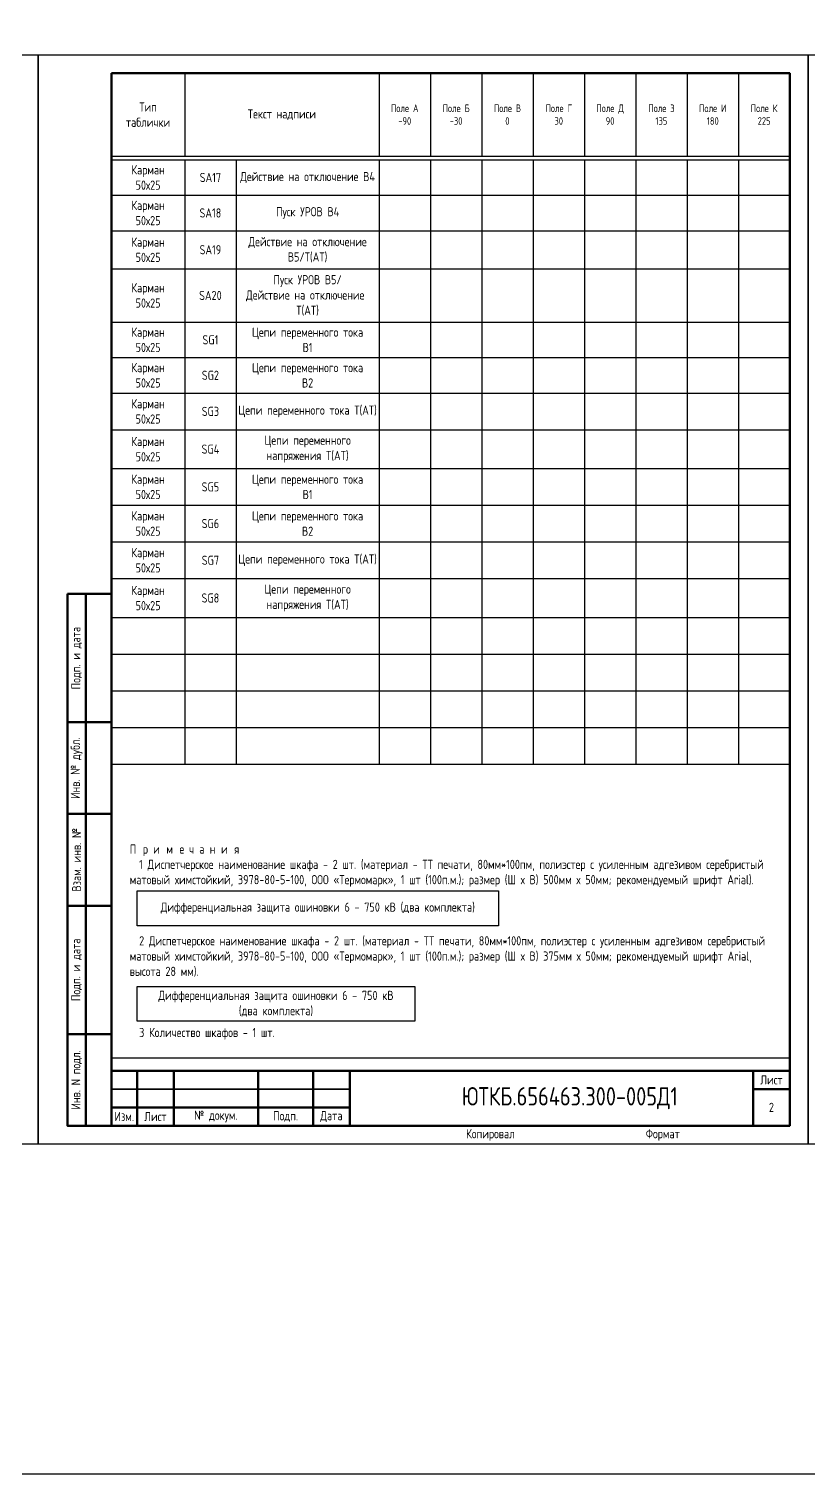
# Model space of a CAD drawing. Header units: millimetres. Extents: x -1102 to 3953, y -90 to 618.
# Drawn here: x -632.5 to -420, y -90 to 304.1 of the extents above; entities that cross this region are included whole.
import ezdxf

# ---------------------------------------------------------------- set-up
doc = ezdxf.new("R2010")
doc.units = ezdxf.units.MM
doc.styles.add('Gost_type_A', font='GOST_0.TTF')

# ---------------------------------------------------------------- blocks, each defined once
blk = doc.blocks.new('Формат_А4')
blk.add_lwpolyline([(0, 297), (0, 0), (-210, 0), (-210, 297)], close=True)
at = {"lineweight": 50}
blk.add_lwpolyline([(-190, 292), (-5, 292), (-5, 5), (-190, 5)], close=True, dxfattribs=at)
blk = doc.blocks.new('Штамп левый нижний')
at = {"lineweight": 50}
for points in [[(-12, 145), (-7, 145), (-7, 110), (-12, 110)], [(-7, 145), (0, 145), (0, 110), (-7, 110)], [(-12, 110), (-7, 110), (-7, 85), (-12, 85)], [(-7, 110), (0, 110), (0, 85), (-7, 85)], [(-12, 85), (-7, 85), (-7, 60), (-12, 60)], [(-7, 85), (0, 85), (0, 60), (-7, 60)], [(-12, 60), (-7, 60), (-7, 25), (-12, 25)], [(-7, 60), (0, 60), (0, 25), (-7, 25)], [(-12, 25), (-7, 25), (-7, 0), (-12, 0)], [(-7, 25), (0, 25), (0, 0), (-7, 0)]]:
    blk.add_lwpolyline(points, close=True, dxfattribs=at)
at = {"char_height": 2.5, "attachment_point": 5, "rotation": 90, "style": 'Gost_type_A'}
for s, insert, width in [('Подп. и дата', (-9.5, 127.5), 35), ('Инв. № дубл.', (-9.5, 97.5), 25), ('Взам. инв. №', (-9.5, 72.5), 25), ('Подп. и дата', (-9.5, 42.5), 35), ('Инв. N подл.', (-9.5, 12.5), 25)]:
    blk.add_mtext(s, dxfattribs=dict(at, insert=insert, width=width))
blk = doc.blocks.new('Штамп малый нижний')
at = {"lineweight": 50}
for points in [[(-185, 15), (-178, 15), (-178, 5), (-185, 5)], [(-178, 15), (-168, 15), (-168, 5), (-178, 5)], [(-168, 15), (-145, 15), (-145, 5), (-168, 5)], [(-145, 15), (-130, 15), (-130, 5), (-145, 5)], [(-130, 15), (-120, 15), (-120, 5), (-130, 5)], [(-120, 15), (-10, 15), (-10, 0), (-120, 0)], [(-10, 15), (0, 15), (0, 10), (-10, 10)], [(-10, 10), (0, 10), (0, 0), (-10, 0)], [(-185, 5), (-178, 5), (-178, 0), (-185, 0)], [(-178, 5), (-168, 5), (-168, 0), (-178, 0)], [(-168, 5), (-145, 5), (-145, 0), (-168, 0)], [(-145, 5), (-130, 5), (-130, 0), (-145, 0)], [(-130, 5), (-120, 5), (-120, 0), (-130, 0)]]:
    blk.add_lwpolyline(points, close=True, dxfattribs=at)
for points in [[(-185, 15), (-178, 15), (-178, 10), (-185, 10)], [(-178, 15), (-168, 15), (-168, 10), (-178, 10)], [(-168, 15), (-145, 15), (-145, 10), (-168, 10)], [(-145, 15), (-130, 15), (-130, 10), (-145, 10)], [(-130, 15), (-120, 15), (-120, 10), (-130, 10)], [(-185, 10), (-178, 10), (-178, 5), (-185, 5)], [(-178, 10), (-168, 10), (-168, 5), (-178, 5)], [(-168, 10), (-145, 10), (-145, 5), (-168, 5)], [(-145, 10), (-130, 10), (-130, 5), (-145, 5)], [(-130, 10), (-120, 10), (-120, 5), (-130, 5)]]:
    blk.add_lwpolyline(points, close=True)
at = {"char_height": 2.5, "style": 'Gost_type_A'}
for s, insert, width, attachment_point in [('Лист', (-5, 12.5), 10, 5), ('№ докум.', (-156.5, 2.5), 23, 5), ('Подп.', (-137.5, 2.5), 15, 5), ('Дата', (-125, 2.5), 10, 5), ('Изм.', (-181.5, 2.5), 7, 5), ('Лист', (-173, 2.5), 10, 5), ('Копировал', (-75, -2.53), 13.1202, 6), ('Формат', (-30, -2.53), 13.1202, 6)]:
    blk.add_mtext(s, dxfattribs=dict(at, insert=insert, width=width, attachment_point=attachment_point))
blk = doc.blocks.new('*T17')
at = {"color": 0, "linetype": 'ByBlock', "lineweight": -2, "transparency": 16777216}
for p, q in [((0, 0), (185, 0)), ((0, 0), (0, -232.61)), ((20, 0), (20, -22.61)), ((73, 0), (73, -22.61)), ((87, 0), (87, -22.61)), ((101, 0), (101, -22.61)), ((115, 0), (115, -22.61)), ((129, 0), (129, -22.61)), ((143, 0), (143, -22.61)), ((157, 0), (157, -22.61)), ((171, 0), (171, -22.61)), ((185, 0), (185, -232.61)), ((210, 0), (395, 0)), ((210, 0), (210, -188.38)), ((230, 0), (230, -22.61)), ((283, 0), (283, -22.61)), ((297, 0), (297, -22.61)), ((311, 0), (311, -22.61)), ((325, 0), (325, -22.61)), ((339, 0), (339, -22.61)), ((353, 0), (353, -22.61)), ((367, 0), (367, -22.61)), ((381, 0), (381, -22.61)), ((395, 0), (395, -188.38)), ((0, -22.61), (185, -22.61)), ((0, -23.61), (185, -23.61)), ((20, -23.61), (20, -232.61)), ((34, -23.61), (34, -232.61)), ((73, -23.61), (73, -232.61)), ((87, -23.61), (87, -232.61)), ((101, -23.61), (101, -232.61)), ((115, -23.61), (115, -232.61)), ((129, -23.61), (129, -232.61)), ((143, -23.61), (143, -232.61)), ((157, -23.61), (157, -232.61)), ((171, -23.61), (171, -232.61)), ((210, -22.61), (395, -22.61)), ((210, -23.61), (395, -23.61)), ((230, -23.61), (230, -188.38)), ((244, -23.61), (244, -188.38)), ((283, -23.61), (283, -188.38)), ((297, -23.61), (297, -188.38)), ((311, -23.61), (311, -188.38)), ((325, -23.61), (325, -188.38)), ((339, -23.61), (339, -188.38)), ((353, -23.61), (353, -188.38)), ((367, -23.61), (367, -188.38)), ((381, -23.61), (381, -188.38)), ((0, -33.28), (185, -33.28)), ((210, -33.28), (395, -33.28)), ((0, -42.95), (185, -42.95)), ((210, -42.95), (395, -42.95)), ((0, -52.62), (185, -52.62)), ((210, -53.33), (395, -53.33)), ((0, -62.29), (185, -62.29)), ((210, -67.87), (395, -67.87)), ((0, -71.96), (185, -71.96)), ((210, -77.54), (395, -77.54)), ((0, -81.63), (185, -81.63)), ((210, -87.21), (395, -87.21)), ((0, -91.3), (185, -91.3)), ((210, -97.23), (395, -97.23)), ((0, -100.97), (185, -100.97)), ((210, -107.8), (395, -107.8)), ((0, -110.64), (185, -110.64)), ((210, -117.8), (395, -117.8)), ((0, -120.31), (185, -120.31)), ((0, -129.98), (185, -129.98)), ((210, -127.8), (395, -127.8)), ((210, -137.82), (395, -137.82)), ((0, -139.65), (185, -139.65)), ((0, -149.32), (185, -149.32)), ((210, -148.38), (395, -148.38)), ((0, -159.71), (185, -159.71)), ((210, -158.38), (395, -158.38)), ((210, -168.38), (395, -168.38)), ((0, -174.59), (185, -174.59)), ((210, -178.38), (395, -178.38)), ((0, -184.26), (185, -184.26)), ((210, -188.38), (395, -188.38)), ((0, -193.93), (185, -193.93)), ((0, -203.6), (185, -203.6)), ((0, -213.27), (185, -213.27)), ((0, -222.94), (185, -222.94)), ((0, -232.61), (185, -232.61))]:
    blk.add_line(p, q, dxfattribs=at)
at = {"color": 0, "transparency": 16777216, "char_height": 2.5, "attachment_point": 5, "style": 'Gost_type_A'}
for s, insert, width in [('Тип таблички', (10, -11.3), 17), ('Текст надписи', (46.5, -11.3), 50), ('{\\H0.83333x;\\C256;Поле А \\P-90}', (80, -11.3), 11), ('{\\H0.83333x;\\C256;Поле Б\\P-30}', (94, -11.3), 11), ('{\\H0.83333x;\\C256;Поле В\\P0}', (108, -11.3), 11), ('{\\H0.83333x;\\C256;Поле Г\\P30}', (122, -11.3), 11), ('{\\H0.83333x;\\C256;Поле Д\\P90}', (136, -11.3), 11), ('{\\H0.83333x;\\C256;Поле З\\P135}', (150, -11.3), 11), ('{\\H0.83333x;\\C256;Поле И\\P180}', (164, -11.3), 11), ('{\\H0.83333x;\\C256;Поле К\\P225}', (178, -11.3), 11), ('Тип таблички', (220, -11.3), 17), ('Текст надписи', (256.5, -11.3), 50), ('{\\H0.83333x;\\C256;Поле А \\P-90}', (290, -11.3), 11), ('{\\H0.83333x;\\C256;Поле Б\\P-30}', (304, -11.3), 11), ('{\\H0.83333x;\\C256;Поле В\\P0}', (318, -11.3), 11), ('{\\H0.83333x;\\C256;Поле Г\\P30}', (332, -11.3), 11), ('{\\H0.83333x;\\C256;Поле Д\\P90}', (346, -11.3), 11), ('{\\H0.83333x;\\C256;Поле З\\P135}', (360, -11.3), 11), ('{\\H0.83333x;\\C256;Поле И\\P180}', (374, -11.3), 11), ('{\\H0.83333x;\\C256;Поле К\\P225}', (388, -11.3), 11), ('Карман\\P50х25', (10, -28.44), 17), ('A1', (27, -28.44), 11), ('ИЭУ', (53.5, -28.44), 36), ('Карман\\P50х25', (220, -28.44), 17), ('SA17', (237, -28.44), 11), ('Действие на отключение В4', (263.5, -28.44), 36), ('Карман\\P50х25', (10, -38.11), 17), ('Карман\\P50х25', (220, -38.11), 17), ('A2', (27, -38.11), 11), ('ИЭУ', (53.5, -38.11), 36), ('SA18', (237, -38.11), 11), ('Пуск УРОВ В4', (263.5, -38.11), 36), ('Карман\\P50х25', (10, -47.78), 17), ('A1.1', (27, -47.78), 11), ('ИЧМ ИЭУ', (53.5, -47.78), 36), ('Карман\\P50х25', (220, -48.14), 17), ('SA19', (237, -48.14), 11), ('Действие на отключение В5{\\C256;/Т(АТ)}', (263.5, -48.14), 36), ('Карман\\P50х25', (10, -57.45), 17), ('{\\C256;Пуск УРОВ В5/ \\P}Действие на отключение  {\\C256;Т(АТ)}', (263.5, -60.6), 36), ('A2.1', (27, -57.45), 11), ('ИЧМ ИЭУ', (53.5, -57.45), 36), ('Карман\\P50х25', (220, -60.6), 17), ('SA20', (237, -60.6), 11), ('Карман\\P50х25', (10, -67.12), 17), ('HL1', (27, -67.12), 11), ('Вызов', (53.5, -67.12), 36), ('Карман\\P50х25', (220, -72.7), 17), ('Цепи переменного тока \\PВ1', (263.5, -72.7), 36), ('Карман\\P50х25', (10, -76.79), 17), ('Действие на отключение\\PВ1', (53.5, -76.79), 36), ('SG1', (237, -72.7), 11), ('SA1', (27, -76.79), 11), ('Карман\\P50х25', (220, -82.37), 17), ('SG2', (237, -82.37), 11), ('Цепи переменного тока \\PВ2', (263.5, -82.37), 36), ('Карман\\P50х25', (10, -86.46), 17), ('SA2', (27, -86.46), 11), ('Пуск УРОВ В1', (53.5, -86.46), 36), ('Карман\\P50х25', (220, -92.22), 17), ('Цепи переменного тока {\\C256;Т(АТ)}', (263.5, -92.22), 36), ('Карман\\P50х25', (10, -96.13), 17), ('SG3', (237, -92.22), 11), ('SA3', (27, -96.13), 11), ('Действие на отключение В2', (53.5, -96.13), 36), ('Карман\\P50х25', (220, -102.51), 17), ('SG4', (237, -102.51), 11), ('{\\C256;Цепи переменного \\Pнапряжения Т(АТ)}', (263.5, -102.51), 36), ('Карман\\P50х25', (10, -105.8), 17), ('SA4', (27, -105.8), 11), ('Пуск УРОВ В2', (53.5, -105.8), 36), ('Карман\\P50х25', (220, -112.8), 17), ('Цепи переменного тока \\PВ1', (263.5, -112.8), 36), ('Карман\\P50х25', (10, -115.47), 17), ('SA5', (27, -115.47), 11), ('Действие на отключение В3', (53.5, -115.47), 36), ('SG5', (237, -112.8), 11), ('Карман\\P50х25', (10, -125.14), 17), ('Карман\\P50х25', (220, -122.8), 17), ('SG6', (237, -122.8), 11), ('Цепи переменного тока \\PВ2', (263.5, -122.8), 36), ('SA6', (27, -125.14), 11), ('Пуск УРОВ В3', (53.5, -125.14), 36), ('Карман\\P50х25', (220, -132.81), 17), ('Карман\\P50х25', (10, -134.82), 17), ('SA7', (27, -134.82), 11), ('Действие на отключение В4', (53.5, -134.82), 36), ('SG7', (237, -132.81), 11), ('Цепи переменного тока {\\C256;Т(АТ)}', (263.5, -132.81), 36), ('Карман\\P50х25', (10, -144.49), 17), ('Карман\\P50х25', (220, -143.1), 17), ('SG8', (237, -143.1), 11), ('{\\C256;Цепи переменного \\Pнапряжения Т(АТ)}', (263.5, -143.1), 36), ('SA8', (27, -144.49), 11), ('Пуск УРОВ В4', (53.5, -144.49), 36), ('Карман\\P50х25', (10, -154.51), 17), ('SA9', (27, -154.51), 11), ('Действие на отключение В5{\\C256;/Т(АТ)}', (53.5, -154.51), 36), ('Карман\\P50х25', (10, -167.15), 17), ('{\\C256;Пуск УРОВ В5/ \\P}Действие на отключение  {\\C256;Т(АТ)}', (53.5, -167.15), 36), ('SA10', (27, -167.15), 11), ('Карман\\P50х25', (10, -179.43), 17), ('Действие на отключение\\PВ1', (53.5, -179.43), 36), ('SA11', (27, -179.43), 11), ('Карман\\P50х25', (10, -189.1), 17), ('SA12', (27, -189.1), 11), ('Пуск УРОВ В1', (53.5, -189.1), 36), ('Карман\\P50х25', (10, -198.77), 17), ('SA13', (27, -198.77), 11), ('Действие на отключение В2', (53.5, -198.77), 36), ('Карман\\P50х25', (10, -208.44), 17), ('SA14', (27, -208.44), 11), ('Пуск УРОВ В2', (53.5, -208.44), 36), ('Карман\\P50х25', (10, -218.11), 17), ('Действие на отключение В3', (53.5, -218.11), 36), ('SA15', (27, -218.11), 11), ('Карман\\P50х25', (10, -227.78), 17), ('SA16', (27, -227.78), 11), ('Пуск УРОВ В3', (53.5, -227.78), 36)]:
    blk.add_mtext(s, dxfattribs=dict(at, insert=insert, width=width))
blk = doc.blocks.new('*T34')
at = {"color": 0, "linetype": 'ByBlock', "lineweight": -2, "transparency": 16777216}
for p, q in [((0, 0), (185, 0)), ((0, 0), (0, -188.38)), ((20, 0), (20, -22.61)), ((73, 0), (73, -22.61)), ((87, 0), (87, -22.61)), ((101, 0), (101, -22.61)), ((115, 0), (115, -22.61)), ((129, 0), (129, -22.61)), ((143, 0), (143, -22.61)), ((157, 0), (157, -22.61)), ((171, 0), (171, -22.61)), ((185, 0), (185, -188.38)), ((0, -22.61), (185, -22.61)), ((0, -23.61), (185, -23.61)), ((20, -23.61), (20, -188.38)), ((34, -23.61), (34, -188.38)), ((73, -23.61), (73, -188.38)), ((87, -23.61), (87, -188.38)), ((101, -23.61), (101, -188.38)), ((115, -23.61), (115, -188.38)), ((129, -23.61), (129, -188.38)), ((143, -23.61), (143, -188.38)), ((157, -23.61), (157, -188.38)), ((171, -23.61), (171, -188.38)), ((0, -33.28), (185, -33.28)), ((0, -42.95), (185, -42.95)), ((0, -53.33), (185, -53.33)), ((0, -67.87), (185, -67.87)), ((0, -77.54), (185, -77.54)), ((0, -87.21), (185, -87.21)), ((0, -97.23), (185, -97.23)), ((0, -107.8), (185, -107.8)), ((0, -117.8), (185, -117.8)), ((0, -127.8), (185, -127.8)), ((0, -137.82), (185, -137.82)), ((0, -148.38), (185, -148.38)), ((0, -158.38), (185, -158.38)), ((0, -168.38), (185, -168.38)), ((0, -178.38), (185, -178.38)), ((0, -188.38), (185, -188.38))]:
    blk.add_line(p, q, dxfattribs=at)
at = {"color": 0, "transparency": 16777216, "char_height": 2.5, "attachment_point": 5, "style": 'Gost_type_A'}
for s, insert, width in [('Тип таблички', (10, -11.3), 17), ('Текст надписи', (46.5, -11.3), 50), ('{\\H0.83333x;\\C256;Поле А \\P-90}', (80, -11.3), 11), ('{\\H0.83333x;\\C256;Поле Б\\P-30}', (94, -11.3), 11), ('{\\H0.83333x;\\C256;Поле В\\P0}', (108, -11.3), 11), ('{\\H0.83333x;\\C256;Поле Г\\P30}', (122, -11.3), 11), ('{\\H0.83333x;\\C256;Поле Д\\P90}', (136, -11.3), 11), ('{\\H0.83333x;\\C256;Поле З\\P135}', (150, -11.3), 11), ('{\\H0.83333x;\\C256;Поле И\\P180}', (164, -11.3), 11), ('{\\H0.83333x;\\C256;Поле К\\P225}', (178, -11.3), 11), ('Карман\\P50х25', (10, -28.44), 17), ('SA17', (27, -28.44), 11), ('Действие на отключение В4', (53.5, -28.44), 36), ('Карман\\P50х25', (10, -38.11), 17), ('SA18', (27, -38.11), 11), ('Пуск УРОВ В4', (53.5, -38.11), 36), ('Карман\\P50х25', (10, -48.14), 17), ('SA19', (27, -48.14), 11), ('Действие на отключение В5{\\C256;/Т(АТ)}', (53.5, -48.14), 36), ('{\\C256;Пуск УРОВ В5/ \\P}Действие на отключение  {\\C256;Т(АТ)}', (53.5, -60.6), 36), ('Карман\\P50х25', (10, -60.6), 17), ('SA20', (27, -60.6), 11), ('Карман\\P50х25', (10, -72.7), 17), ('Цепи переменного тока \\PВ1', (53.5, -72.7), 36), ('SG1', (27, -72.7), 11), ('Карман\\P50х25', (10, -82.37), 17), ('SG2', (27, -82.37), 11), ('Цепи переменного тока \\PВ2', (53.5, -82.37), 36), ('Карман\\P50х25', (10, -92.22), 17), ('Цепи переменного тока {\\C256;Т(АТ)}', (53.5, -92.22), 36), ('SG3', (27, -92.22), 11), ('Карман\\P50х25', (10, -102.51), 17), ('SG4', (27, -102.51), 11), ('{\\C256;Цепи переменного \\Pнапряжения Т(АТ)}', (53.5, -102.51), 36), ('Карман\\P50х25', (10, -112.8), 17), ('Цепи переменного тока \\PВ1', (53.5, -112.8), 36), ('SG5', (27, -112.8), 11), ('Карман\\P50х25', (10, -122.8), 17), ('SG6', (27, -122.8), 11), ('Цепи переменного тока \\PВ2', (53.5, -122.8), 36), ('Карман\\P50х25', (10, -132.81), 17), ('SG7', (27, -132.81), 11), ('Цепи переменного тока {\\C256;Т(АТ)}', (53.5, -132.81), 36), ('Карман\\P50х25', (10, -143.1), 17), ('SG8', (27, -143.1), 11), ('{\\C256;Цепи переменного \\Pнапряжения Т(АТ)}', (53.5, -143.1), 36)]:
    blk.add_mtext(s, dxfattribs=dict(at, insert=insert, width=width))

msp = doc.modelspace()

# ---------------------------------------------------------------- linework, layer by layer
msp.add_line((-610, 23.5), (-425, 23.5))
for points in [[(-1102, 618), (3953, 618), (3953, -90), (-1102, -90)], [(-603, 69.02), (-504.4, 69.02), (-504.4, 59.52), (-603, 59.52)], [(-603, 43), (-527.25, 43), (-527.25, 33.5), (-603, 33.5)]]:
    msp.add_lwpolyline(points, close=True)

# ---------------------------------------------------------------- block references
for name, p in [('Формат_А4', (-630, 0)), ('Формат_А4', (-420, 0)), ('Формат_А4', (-210, 0)), ('*T17', (-820, 292)), ('*T34', (-610, 292)), ('Штамп левый нижний', (-610, 5)), ('Штамп малый нижний', (-425, 5))]:
    msp.add_blockref(name, p)

# ---------------------------------------------------------------- texts
at = {"style": 'Gost_type_A'}
for s, insert, char_height, width, attachment_point in [('\\pxql;{\\T2;\\C0;Примечания\\P\\T1;  1 }Диспетчерское наименование шкафа - 2 шт. (материал - ТТ печати, 80мм*100пм, полиэстер с усиленным адгезивом серебристый матовый химстойкий, 3978-80-5-100, ООО «Термомарк», 1 шт (100п.м.); размер (Ш х В) {\\C6;500мм }х 50мм; рекомендуемый шрифт Arial).\\P\\P\\P\\P  2 Диспетчерское наименование шкафа - {\\C6;2 шт.} (материал - ТТ печати, 80мм*100пм, полиэстер с усиленным адгезивом серебристый матовый химстойкий, 3978-80-5-100, ООО «Термомарк», 1 шт (100п.м.); размер (Ш х В) 375мм х 50мм; рекомендуемый шрифт Arial, высота 28 мм).\\P\\P\\P\\P  3 Количество шкафов - 1 шт.', (-605, 28.5), 2.5, 175, 7), ('Дифференциальная защита ошиновки 6 - 750 кВ (два комплекта) ', (-553.7, 64.27), 2.5, 98.6, 5), ('Дифференциальная защита ошиновки 6 - 750 кВ\\P(два комплекта) ', (-565.12, 38.25), 2.5, 75.75, 5), ('ЮТКБ.656463.300-005Д1', (-485, 12.5), 5, 120, 5), ('2', (-430, 10), 2.5, 10, 5)]:
    msp.add_mtext(s, dxfattribs=dict(at, insert=insert, char_height=char_height, width=width, attachment_point=attachment_point))

doc.saveas('drawing.dxf')
